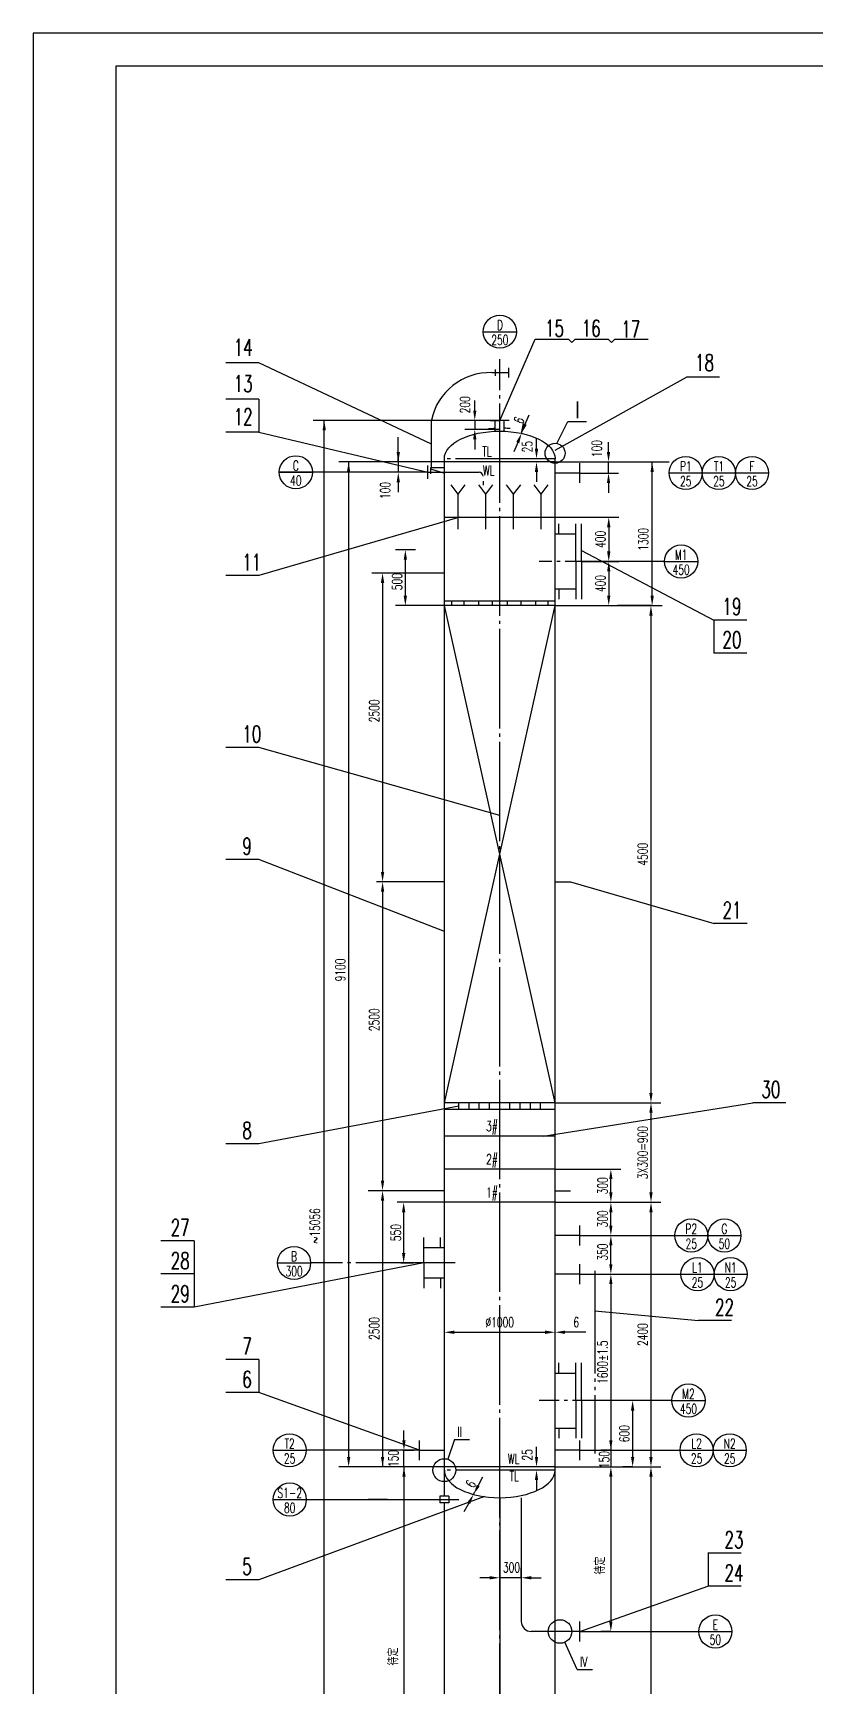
# Model space of a CAD drawing. Header units: inches. Extents: x 13 to 607, y 4 to 845.
# Drawn here: x 13.3 to 249.5, y 346.1 to 845 of the extents above; entities that cross this region are included whole.
import ezdxf
from ezdxf.enums import TextEntityAlignment as Align

# ---------------------------------------------------------------- set-up
doc = ezdxf.new("R2010")
doc.units = ezdxf.units.IN
doc.header["$MEASUREMENT"] = 0
doc.linetypes.add('CENTER', pattern=[34, 30, -1.5, 1, -1.5])
doc.linetypes.add('PHANTOM', pattern=[36.5, 30, -1.5, 1, -1.5, 1, -1.5])
for name, color, linetype in [('1', 7, 'Continuous'), ('2', 1, 'CENTER'), ('3', 6, 'Continuous'), ('5', 2, 'PHANTOM'), ('6', 6, 'Continuous')]:
    doc.layers.add(name, color=color, linetype=linetype)
doc.styles.add('SZ3', font='complex', dxfattribs={"width": 0.67, "height": 3, "bigfont": 'hztxt'})
doc.styles.add('SZ5', font='complex', dxfattribs={"width": 0.67, "height": 5})

msp = doc.modelspace()

# ---------------------------------------------------------------- linework, layer by layer
for p, q in [((141.586, 705.892), (139.459, 708.655)), ((141.586, 705.892), (143.714, 708.655)), ((149.899, 705.892), (147.772, 708.655)), ((149.899, 705.892), (152.026, 708.655)), ((158.315, 705.892), (156.187, 708.655)), ((158.315, 705.892), (160.442, 708.655)), ((166.628, 705.892), (164.5, 708.655)), ((166.628, 705.892), (168.755, 708.655)), ((137.407, 698.915), (170.807, 698.915))]:
    msp.add_line(p, q)
at = {"layer": '1'}
for p, q in [((597.339, 834.97), (38.339, 834.97)), ((38.339, 834.97), (38.339, 13.97)), ((152.758, 743.513), (152.758, 741.593)), ((156.735, 743.993), (156.735, 741.113)), ((151.725, 742.553), (156.735, 742.553)), ((133.494, 713.789), (133.494, 728.153)), ((151.213, 728.113), (154.107, 728.113)), ((152.729, 724.856), (152.729, 728.069)), ((157.001, 728.113), (154.107, 728.113)), ((155.485, 724.856), (155.485, 728.069)), ((132.413, 710.483), (132.413, 714.483)), ((137.407, 713.789), (133.245, 713.789)), ((133.245, 713.789), (133.245, 712.038)), ((133.245, 713.515), (137.407, 712.259)), ((137.407, 403.592), (137.407, 716.585)), ((170.807, 715.585), (137.407, 715.585)), ((170.807, 267.455), (170.807, 716.585)), ((178.307, 709.255), (178.307, 715.255)), ((132.413, 712.483), (147.88, 712.483)), ((149.08, 709.806), (149.08, 708.571)), ((178.307, 712.255), (170.807, 712.255)), ((141.586, 695.315), (141.586, 705.892)), ((149.899, 695.315), (149.899, 705.892)), ((158.315, 695.315), (158.315, 705.892)), ((166.628, 695.315), (166.628, 705.892)), ((170.807, 693.885), (177.042, 693.885)), ((171.973, 693.885), (171.973, 696.956)), ((177.042, 685.585), (177.042, 696.956)), ((178.834, 685.585), (178.834, 696.956)), ((177.042, 685.585), (177.042, 674.214)), ((178.834, 685.585), (178.834, 674.214)), ((137.407, 682.081), (132.763, 682.081)), ((170.807, 673.585), (137.407, 673.585)), ((139.585, 673.585), (139.585, 672.255)), ((143.3, 673.585), (143.3, 672.255)), ((147.682, 673.585), (147.682, 672.255)), ((151.878, 673.585), (151.878, 672.255)), ((156.336, 673.585), (156.336, 672.255)), ((160.532, 673.585), (160.532, 672.255)), ((164.913, 673.585), (164.913, 672.255)), ((168.629, 673.585), (168.629, 672.255)), ((170.807, 677.285), (177.042, 677.285)), ((171.973, 677.285), (171.973, 674.214)), ((170.807, 672.255), (137.407, 672.255)), ((137.407, 588.918), (132.763, 588.918)), ((170.807, 588.918), (175.45, 588.918)), ((170.807, 522.255), (137.407, 522.255)), ((170.807, 520.255), (137.407, 520.255)), ((141.773, 520.255), (141.773, 522.255)), ((144.856, 520.255), (144.856, 522.255)), ((147.94, 520.255), (147.94, 522.255)), ((151.023, 520.255), (151.023, 522.255)), ((154.107, 520.255), (154.107, 522.255)), ((157.19, 520.255), (157.19, 522.255)), ((160.274, 520.255), (160.274, 522.255)), ((163.357, 520.255), (163.357, 522.255)), ((166.441, 520.255), (166.441, 522.255)), ((170.807, 512.255), (137.407, 512.255)), ((170.807, 502.255), (137.407, 502.255)), ((137.407, 495.755), (132.763, 495.755)), ((170.807, 495.755), (175.45, 495.755)), ((170.807, 492.255), (137.407, 492.255)), ((178.307, 479.255), (178.307, 485.255)), ((131.172, 473.955), (131.172, 481.6)), ((136.241, 478.529), (136.241, 481.6)), ((178.307, 482.255), (170.807, 482.255)), ((137.407, 478.529), (131.172, 478.529)), ((131.172, 473.955), (131.172, 466.31)), ((137.407, 469.381), (131.172, 469.381)), ((136.241, 469.381), (136.241, 466.31)), ((178.307, 470.585), (170.807, 470.585)), ((178.307, 467.585), (178.307, 473.585)), ((181.834, 470.585), (183.503, 470.585)), ((182.834, 471.585), (182.834, 469.585)), ((170.807, 440.755), (177.042, 440.755)), ((171.973, 440.755), (171.973, 443.826)), ((177.042, 432.455), (177.042, 443.826)), ((178.834, 432.455), (178.834, 443.826)), ((177.042, 432.455), (177.042, 421.084)), ((178.834, 432.455), (178.834, 421.084)), ((170.807, 424.155), (177.042, 424.155)), ((171.973, 424.155), (171.973, 421.084)), ((129.907, 414.455), (129.907, 420.455)), ((178.307, 414.455), (178.307, 420.455)), ((129.907, 417.455), (137.407, 417.455)), ((178.307, 417.455), (170.807, 417.455)), ((181.834, 417.455), (183.503, 417.455)), ((182.834, 418.455), (182.834, 416.455)), ((170.807, 412.455), (137.407, 412.455)), ((137.407, 403.592), (137.407, 411.455)), ((138.749, 403.592), (136.065, 403.592)), ((136.065, 403.592), (136.065, 401.592)), ((138.749, 401.592), (136.065, 401.592)), ((137.407, 229.455), (137.407, 401.592)), ((137.407, 229.455), (137.407, 401.592)), ((138.749, 403.592), (138.749, 401.592)), ((154.107, 403.155), (154.107, 316.055)), ((160.632, 403.155), (160.632, 365.787)), ((178.307, 359.787), (178.307, 365.787)), ((178.307, 362.787), (163.632, 362.787))]:
    msp.add_line(p, q, dxfattribs=at)
for centre, radius, start, end in [((151.218, 724.455), 18.105, 88.39304, 168.21464), ((147.88, 711.283), 1.2, 0, 90), ((163.632, 365.787), 3, 180, 270)]:
    msp.add_arc(centre, radius, start, end, dxfattribs=at)
at = {"layer": '1', "extrusion": (0, 0, -1)}
for centre, start_param, end_param in [((154.107, 716.585), 3.1415927, 6.2831853), ((154.107, 717.51), 4.511373, 4.6297769)]:
    msp.add_ellipse(centre, major_axis=(16.7, 0), ratio=0.497006, start_param=start_param, end_param=end_param, dxfattribs=at)
at = {"layer": '1'}
for centre, major_axis, start_param, end_param in [((154.107, 717.51), (-16.7, 0), 4.5214771, 4.6297769), ((154.107, 411.455), (16.7, 0), 3.1415927, 6.2831853)]:
    msp.add_ellipse(centre, major_axis=major_axis, ratio=0.497006, start_param=start_param, end_param=end_param, dxfattribs=at)
at = {"layer": '2'}
for p, q in [((154.107, 227.215), (154.107, 746.562)), ((170.807, 716.585), (137.407, 716.585)), ((203.844, 685.585), (165.996, 685.585)), ((140.708, 473.955), (97.072, 473.955)), ((206.047, 432.455), (165.996, 432.455)), ((170.807, 411.455), (137.407, 411.455))]:
    msp.add_line(p, q, dxfattribs=at)
at = {"layer": '3'}
for p, q in [((149.162, 754.892), (159.162, 754.892)), ((154.107, 728.113), (164.808, 752.596)), ((164.851, 752.596), (174.851, 752.596)), ((174.851, 752.596), (175.851, 751.596)), ((175.851, 751.596), (176.851, 752.596)), ((176.851, 752.596), (186.851, 752.596)), ((186.851, 752.596), (187.851, 751.596)), ((187.851, 751.596), (188.851, 752.596)), ((188.851, 752.596), (198.851, 752.596)), ((81.44, 745.501), (71.44, 745.501)), ((133.494, 720.971), (81.44, 745.501)), ((170.807, 719.136), (210.449, 741.211)), ((220.449, 741.211), (210.449, 741.211)), ((81.44, 734.562), (71.44, 734.562)), ((81.44, 734.562), (81.44, 724.562)), ((146.59, 731.113), (146.59, 734.113)), ((161.817, 726.992), (162.95, 729.77)), ((81.44, 724.562), (71.44, 724.562)), ((81.44, 724.562), (132.413, 712.483)), ((154.107, 728.113), (97.865, 728.113)), ((101.15, 232.455), (101.15, 728.113)), ((154.107, 725.394), (143.59, 725.394)), ((146.59, 728.113), (146.59, 725.394)), ((160.685, 724.214), (161.27, 727.156)), ((160.685, 724.214), (161.27, 727.156)), ((171.355, 721.187), (174.676, 727.806)), ((174.676, 727.806), (180.271, 727.806)), ((123.511, 715.585), (123.511, 723.062)), ((146.59, 722.394), (146.59, 719.394)), ((159.553, 721.436), (158.421, 718.657)), ((165.211, 719.585), (165.211, 722.585)), ((186.938, 718.585), (186.938, 721.585)), ((137.407, 715.585), (105.53, 715.585)), ((108.53, 715.585), (108.53, 415.455)), ((123.511, 717.062), (123.511, 712.483)), ((170.807, 715.585), (191.937, 715.585)), ((178.307, 715.585), (205.224, 715.585)), ((178.307, 715.585), (191.937, 715.585)), ((181.372, 715.585), (189.938, 715.585)), ((186.938, 712.255), (186.938, 715.585)), ((188.658, 715.585), (203.099, 715.585)), ((200.099, 675.255), (200.099, 715.585)), ((132.413, 712.483), (87.606, 712.483)), ((87.606, 712.483), (97.606, 712.483)), ((123.511, 709.483), (123.511, 706.483)), ((165.211, 712.585), (165.211, 709.585)), ((178.307, 712.255), (189.938, 712.255)), ((186.938, 709.255), (186.938, 706.255)), ((205.224, 712.279), (215.224, 712.279)), ((215.224, 712.279), (225.224, 712.279)), ((225.224, 712.279), (235.224, 712.279)), ((142.107, 698.915), (81.44, 681.326)), ((170.807, 698.915), (190.005, 698.915)), ((187.005, 695.915), (187.005, 688.585)), ((128.677, 689.114), (122.645, 689.114)), ((178.834, 688.855), (218.708, 667.914)), ((125.645, 675.255), (125.645, 686.114)), ((178.834, 685.585), (190.005, 685.585)), ((178.834, 685.585), (190.005, 685.585)), ((203.844, 685.585), (213.844, 685.585)), ((81.44, 681.326), (71.44, 681.326)), ((132.763, 682.081), (115.523, 682.081)), ((118.772, 679.081), (118.772, 591.918)), ((187.005, 682.585), (187.005, 675.255)), ((137.407, 672.255), (122.645, 672.255)), ((137.407, 522.255), (170.807, 672.255)), ((170.807, 522.255), (137.407, 672.255)), ((170.807, 672.255), (203.099, 672.255)), ((170.807, 672.255), (190.005, 672.255)), ((200.099, 672.255), (189.67, 672.255)), ((199.743, 669.255), (199.743, 525.255)), ((228.708, 667.914), (218.708, 667.914)), ((218.708, 667.914), (218.708, 657.914)), ((228.708, 657.914), (218.708, 657.914)), ((81.44, 629.494), (71.44, 629.494)), ((154.107, 608.932), (81.44, 629.494)), ((81.44, 595.687), (71.44, 595.687)), ((137.407, 573.92), (81.44, 595.687)), ((132.763, 588.918), (116.919, 588.918)), ((175.45, 588.918), (218.757, 576.331)), ((118.772, 585.918), (118.772, 498.755)), ((228.757, 576.331), (218.757, 576.331)), ((141.773, 521.255), (81.44, 509.927)), ((167.246, 512.255), (230.455, 522.238)), ((170.807, 522.255), (202.743, 522.255)), ((170.807, 522.255), (202.743, 522.255)), ((199.743, 519.255), (199.743, 495.255)), ((240.455, 522.238), (230.455, 522.238)), ((81.44, 509.927), (71.44, 509.927)), ((170.807, 502.255), (190.643, 502.255)), ((187.643, 495.255), (187.643, 499.255)), ((120.289, 495.755), (114.47, 495.755)), ((137.407, 495.755), (116.708, 495.755)), ((118.772, 492.755), (118.772, 412.455)), ((137.407, 492.255), (123.201, 492.255)), ((125.137, 476.955), (125.137, 489.255)), ((170.807, 492.255), (202.743, 492.255)), ((170.807, 492.255), (202.743, 492.255)), ((170.807, 492.255), (190.643, 492.255)), ((187.643, 485.255), (187.643, 489.255)), ((199.743, 489.255), (199.743, 415.455)), ((61.919, 480.656), (51.919, 480.656)), ((61.919, 480.656), (61.919, 470.656)), ((178.307, 482.255), (206.901, 482.255)), ((187.643, 473.585), (187.643, 479.255)), ((206.901, 482.255), (216.901, 482.255)), ((216.901, 482.255), (226.901, 482.255)), ((131.172, 473.955), (61.919, 460.656)), ((87.072, 473.955), (97.072, 473.955)), ((124.288, 473.955), (128.137, 473.955)), ((61.919, 470.656), (51.919, 470.656)), ((61.919, 470.656), (61.919, 460.656)), ((178.307, 470.585), (208.769, 470.585)), ((187.643, 470.585), (190.643, 470.585)), ((208.769, 470.585), (218.769, 470.585)), ((218.769, 470.585), (228.769, 470.585)), ((187.643, 467.585), (187.643, 412.455)), ((61.919, 460.656), (51.919, 460.656)), ((182.834, 459.543), (214.059, 456.573)), ((224.059, 456.573), (214.059, 456.573)), ((140.407, 453.059), (167.807, 453.059)), ((180.063, 453.059), (173.807, 453.059)), ((81.44, 444.871), (71.44, 444.871)), ((81.44, 444.871), (81.44, 434.871)), ((81.44, 434.871), (71.44, 434.871)), ((129.907, 417.455), (81.44, 434.871)), ((194.208, 432.455), (191.208, 432.455)), ((194.208, 429.455), (194.208, 415.455)), ((206.047, 432.455), (216.047, 432.455)), ((125.222, 420.455), (125.222, 423.455)), ((140.46, 420.697), (138.491, 414.735)), ((140.46, 420.697), (145.043, 420.697)), ((85.73, 417.455), (95.73, 417.455)), ((129.907, 417.455), (95.73, 417.455)), ((124.85, 417.455), (128.222, 417.455)), ((125.222, 412.455), (125.222, 417.455)), ((165.211, 415.455), (165.211, 418.455)), ((178.307, 417.455), (208.503, 417.455)), ((187.643, 417.455), (184.643, 417.455)), ((208.503, 417.455), (218.503, 417.455)), ((218.503, 417.455), (228.503, 417.455)), ((115.725, 412.455), (105.53, 412.455)), ((137.407, 412.455), (115.725, 412.455)), ((125.222, 412.455), (125.222, 315.455)), ((125.222, 409.455), (125.222, 406.455)), ((147.631, 406.78), (149.063, 409.416)), ((170.807, 412.455), (202.743, 412.455)), ((170.807, 412.455), (202.743, 412.455)), ((187.643, 412.455), (190.643, 412.455)), ((187.643, 409.455), (187.643, 365.787)), ((194.208, 412.455), (191.208, 412.455)), ((199.743, 409.455), (199.743, 232.455)), ((146.199, 404.144), (146.539, 404.77)), ((165.211, 408.455), (165.211, 405.455)), ((149.521, 403.474), (81.44, 378.404)), ((85.766, 402.592), (95.766, 402.592)), ((95.766, 402.592), (141.751, 402.592)), ((120.289, 402.592), (114.47, 402.592)), ((144.767, 401.508), (143.335, 398.872)), ((226.914, 386.447), (216.914, 386.447)), ((217.012, 386.447), (217.012, 376.447)), ((154.107, 378.997), (154.107, 381.997)), ((160.632, 378.997), (160.632, 381.997)), ((81.44, 378.404), (71.44, 378.404)), ((151.107, 378.997), (148.107, 378.997)), ((160.632, 378.997), (154.107, 378.997)), ((163.632, 378.997), (166.632, 378.997)), ((178.307, 362.787), (216.914, 376.447)), ((226.914, 376.447), (216.914, 376.447)), ((177.489, 351.325), (173.767, 359.551)), ((178.307, 362.787), (214.171, 362.787)), ((187.643, 362.787), (184.643, 362.787)), ((214.171, 362.787), (224.171, 362.787)), ((177.489, 351.325), (182.072, 351.325))]:
    msp.add_line(p, q, dxfattribs=at)
msp.add_lwpolyline([(13.339, 3.97), (607.339, 3.97), (607.339, 844.97), (13.339, 844.97)], close=True, dxfattribs=at)
for centre, radius in [((154.162, 754.892), 5), ((170.807, 718.222), 3.015), ((92.606, 712.483), 5), ((210.224, 712.279), 5), ((220.224, 712.279), 5), ((230.224, 712.279), 5), ((208.844, 685.585), 5), ((211.901, 482.255), 5), ((221.901, 482.255), 5), ((92.072, 473.955), 5), ((213.769, 470.585), 5), ((223.769, 470.585), 5), ((211.047, 432.455), 5), ((90.73, 417.455), 5), ((213.503, 417.455), 5), ((223.503, 417.455), 5), ((137.407, 411.455), 3.455), ((90.766, 402.592), 5), ((172.303, 362.787), 3.552), ((219.171, 362.787), 5)]:
    msp.add_circle(centre, radius, dxfattribs=at)
for points in [[(146.09, 731.113), (147.09, 731.113), (146.59, 728.113)], [(100.668, 725.113), (101.668, 725.113), (101.168, 728.113)], [(146.09, 722.394), (147.09, 722.394), (146.59, 725.394)], [(159.09, 721.624), (160.016, 721.247), (160.685, 724.214)], [(161.354, 727.181), (162.28, 726.803), (160.685, 724.214)], [(123.011, 718.585), (124.011, 718.585), (123.511, 715.585)], [(164.711, 719.585), (165.711, 719.585), (165.211, 716.585)], [(186.438, 718.585), (187.438, 718.585), (186.938, 715.585)], [(108.03, 712.585), (109.03, 712.585), (108.53, 715.585)], [(164.711, 712.585), (165.711, 712.585), (165.211, 715.585)], [(199.599, 712.585), (200.599, 712.585), (200.099, 715.585)], [(123.011, 709.483), (124.011, 709.483), (123.511, 712.483)], [(186.438, 709.255), (187.438, 709.255), (186.938, 712.255)], [(186.505, 695.915), (187.505, 695.915), (187.005, 698.915)], [(125.145, 686.114), (126.145, 686.114), (125.645, 689.114)], [(186.505, 688.585), (187.505, 688.585), (187.005, 685.585)], [(186.505, 682.585), (187.505, 682.585), (187.005, 685.585)], [(118.272, 679.081), (119.272, 679.081), (118.772, 682.081)], [(125.145, 675.255), (126.145, 675.255), (125.645, 672.255)], [(186.505, 675.255), (187.505, 675.255), (187.005, 672.255)], [(199.599, 675.255), (200.599, 675.255), (200.099, 672.255)], [(199.235, 669.255), (200.235, 669.255), (199.735, 672.255)], [(118.272, 591.918), (119.272, 591.918), (118.772, 588.918)], [(118.272, 585.918), (119.272, 585.918), (118.772, 588.918)], [(199.243, 525.255), (200.243, 525.255), (199.743, 522.255)], [(199.243, 519.255), (200.243, 519.255), (199.743, 522.255)], [(187.143, 499.255), (188.143, 499.255), (187.643, 502.255)], [(118.272, 498.755), (119.272, 498.755), (118.772, 495.755)], [(118.272, 492.755), (119.272, 492.755), (118.772, 495.755)], [(187.143, 495.255), (188.143, 495.255), (187.643, 492.255)], [(199.243, 495.255), (200.243, 495.255), (199.743, 492.255)], [(124.637, 489.255), (125.637, 489.255), (125.137, 492.255)], [(187.143, 489.255), (188.143, 489.255), (187.643, 492.255)], [(199.243, 489.255), (200.243, 489.255), (199.743, 492.255)], [(187.143, 485.255), (188.143, 485.255), (187.643, 482.255)], [(187.143, 479.255), (188.143, 479.255), (187.643, 482.255)], [(124.637, 476.955), (125.637, 476.955), (125.137, 473.955)], [(187.143, 473.585), (188.143, 473.585), (187.643, 470.585)], [(187.143, 467.585), (188.143, 467.585), (187.643, 470.585)], [(140.407, 453.559), (140.407, 452.559), (137.407, 453.059)], [(167.807, 453.559), (167.807, 452.559), (170.807, 453.059)], [(173.807, 453.559), (173.807, 452.559), (170.807, 453.059)], [(193.708, 429.455), (194.708, 429.455), (194.208, 432.455)], [(124.722, 420.455), (125.722, 420.455), (125.222, 417.455)], [(187.143, 420.455), (188.143, 420.455), (187.643, 417.455)], [(108.03, 415.455), (109.03, 415.455), (108.53, 412.455)], [(118.272, 415.455), (119.272, 415.455), (118.772, 412.455)], [(164.711, 415.455), (165.711, 415.455), (165.211, 412.455)], [(193.708, 415.455), (194.708, 415.455), (194.208, 412.455)], [(199.243, 415.455), (200.243, 415.455), (199.743, 412.455)], [(124.722, 409.455), (125.722, 409.455), (125.222, 412.455)], [(164.711, 408.455), (165.711, 408.455), (165.211, 411.455)], [(187.143, 409.455), (188.143, 409.455), (187.643, 412.455)], [(199.243, 409.455), (200.243, 409.455), (199.743, 412.455)], [(144.328, 401.747), (145.206, 401.269), (146.199, 404.144)], [(147.192, 407.019), (148.071, 406.542), (146.199, 404.144)], [(151.107, 379.497), (151.107, 378.497), (154.107, 378.997)], [(163.632, 379.497), (163.632, 378.497), (160.632, 378.997)], [(187.143, 365.787), (188.143, 365.787), (187.643, 362.787)]]:
    msp.add_solid(points, dxfattribs=at)
at = {"layer": '5'}
msp.add_line((182.834, 470.585), (182.834, 417.455), dxfattribs=at)

# ---------------------------------------------------------------- texts
at = {"layer": '3', "style": 'SZ3', "width": 0.67}
for s, p in [('D', (154.162, 755.392)), ('250', (154.162, 750.892)), ('TL', (150.271, 717.227)), ('C', (92.606, 712.983)), ('WL', (150.794, 711.52)), ('P1', (210.224, 712.779)), ('T1', (220.224, 712.779)), ('F', (230.224, 712.779)), ('40', (92.606, 708.483)), ('25', (210.224, 708.279)), ('25', (220.224, 708.279)), ('25', (230.224, 708.279)), ('M1', (208.844, 686.085)), ('450', (208.844, 681.585)), ('P2', (211.901, 482.755)), ('G', (221.901, 482.755)), ('25', (211.901, 478.255)), ('50', (221.901, 478.255)), ('B', (92.072, 474.455)), ('L1', (213.769, 471.085)), ('N1', (223.769, 471.085)), ('300', (92.072, 469.955)), ('25', (213.769, 466.585)), ('25', (223.769, 466.585)), ('M2', (211.047, 432.955)), ('450', (211.047, 428.455)), ('T2', (90.73, 417.955)), ('L2', (213.503, 417.955)), ('N2', (223.503, 417.955)), ('25', (90.73, 413.455)), ('WL', (158.314, 413.341)), ('25', (213.503, 413.455)), ('25', (223.503, 413.455)), ('TL', (158.451, 408.182)), ('S1-2', (90.766, 403.092)), ('80', (90.766, 398.592)), ('E', (219.171, 363.287)), ('50', (219.171, 358.787))]:
    msp.add_text(s, height=3, dxfattribs=at).set_placement(p, align=Align.CENTER)
at = {"layer": '3', "width": 0.67}
for s, height, style, p in [('15', 5, 'SZ5', (167.767, 753.415)), ('16', 5, 'SZ5', (178.851, 753.415)), ('17', 5, 'SZ5', (190.765, 753.138)), ('14', 5, 'SZ5', (73.862, 747.645)), ('18', 5, 'SZ5', (213.032, 743.056)), ('13', 5, 'SZ5', (73.862, 736.706)), ('12', 5, 'SZ5', (73.837, 726.713)), ('11', 5, 'SZ5', (76.44, 682.826)), ('19', 5, 'SZ5', (221.29, 669.468)), ('20', 5, 'SZ5', (221.29, 659.468)), ('10', 5, 'SZ5', (76.44, 630.994)), ('9', 5, 'SZ5', (76.44, 597.187)), ('21', 5, 'SZ5', (221.34, 577.884)), ('30', 5, 'SZ5', (233.038, 523.791)), ('8', 5, 'SZ5', (76.44, 511.427)), ('27', 5, 'SZ5', (54.857, 482.156)), ('28', 5, 'SZ5', (54.857, 472.156)), ('29', 5, 'SZ5', (54.857, 462.156)), ('22', 5, 'SZ5', (219.059, 458.073)), ('7', 5, 'SZ5', (76.44, 446.371)), ('6', 5, 'SZ5', (76.44, 436.371)), ('II', 3, 'SZ3', (141.312, 421.482)), ('23', 5, 'SZ5', (221.914, 387.947)), ('5', 5, 'SZ5', (76.44, 379.904)), ('24', 5, 'SZ5', (221.914, 377.947)), ('IV', 3, 'SZ3', (178.341, 352.11))]:
    msp.add_text(s, height=height, dxfattribs=dict(at, style=style)).set_placement(p)
at = {"layer": '3', "char_height": 3, "attachment_point": 5, "style": 'SZ3'}
for s, insert, rotation in [('\\A1;200', (143.644, 732.854), 90), ('\\A1;6', (159.94, 728.168), 67.82724), ('\\A1;25', (162.433, 720.204), 90), ('100', (183.396, 719.621), 90), ('100', (119.596, 706.978), 90), ('400', (184.505, 692.25), 90), ('1300', (197.439, 692.255), 90), ('\\A1;500', (123.145, 679.482), 90), ('400', (184.505, 678.92), 90), ('2500', (116.272, 640.499), 90), ('\\A1;4500', (197.243, 597.255), 90), ('9100', (106.03, 562.355), 90), ('2500', (116.272, 547.336), 90), ('3X300=900', (197.243, 507.255), 90), ('\\A1;300', (185.143, 497.255), 90), ('~15056', (98.362, 485.129), 90), ('\\A1;300', (185.143, 487.255), 90), ('\\A1;550', (122.78, 483.105), 90), ('350', (185.143, 477.255), 90), ('2500', (116.272, 454.173), 90), ('\\A1;2400', (197.243, 452.355), 90), ('\\A1;1600%%P1.5', (185.143, 444.02), 90), ('\\A1;600', (191.708, 422.455), 90), ('\\A1;150', (122.04, 414.955), 90), ('\\A1;25', (162.433, 416.074), 90), ('\\A1;150', (185.634, 414.649), 90), ('\\A1;6', (145.369, 407.27), 61.4873), ('待定', (184.423, 382.664), 90), ('待定', (122.002, 355.229), 90)]:
    msp.add_mtext(s, dxfattribs=dict(at, insert=insert, rotation=rotation))
for s, insert in [('3#', (151.773, 514.755)), ('2#', (151.773, 504.755)), ('1#', (151.773, 494.755)), ('%%C1000', (154.107, 456.082)), ('6', (177.203, 456.082)), ('\\A1;300', (157.664, 382.104))]:
    msp.add_mtext(s, dxfattribs=dict(at, insert=insert))
at = {"layer": '6', "color": 6, "style": 'SZ5', "width": 0.67}
msp.add_text('I', height=5, dxfattribs=at).set_placement((177.587, 728.806), align=Align.CENTER)

doc.saveas('drawing.dxf')
